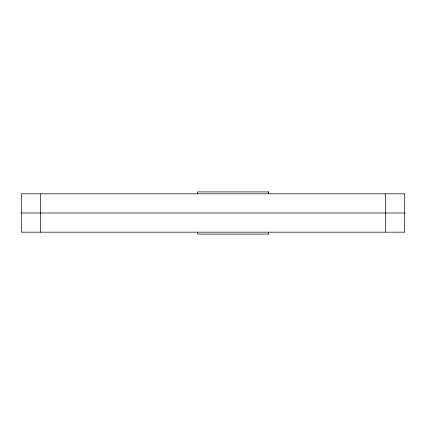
<?xml version="1.0" encoding="UTF-8"?>
<svg xmlns="http://www.w3.org/2000/svg" width="426" height="426" viewBox="0 0 426 426"><rect width="100%" height="100%" fill="white"/><g stroke="black" fill="none" stroke-linecap="round" stroke-linejoin="round"><path stroke-width="0.64" d="M268.497 191.913L268.497 193.83L268.545 191.913L197.616 191.913L197.616 193.83M21.3 213L404.7 213M268.497 234.087L268.497 232.17L268.545 234.087L197.616 234.087L197.616 232.17M385.53 193.83L385.53 232.17M40.47 193.83L40.47 232.17M404.7 193.83L21.3 193.83L21.3 232.17L404.7 232.17L404.7 193.83"/></g></svg>
